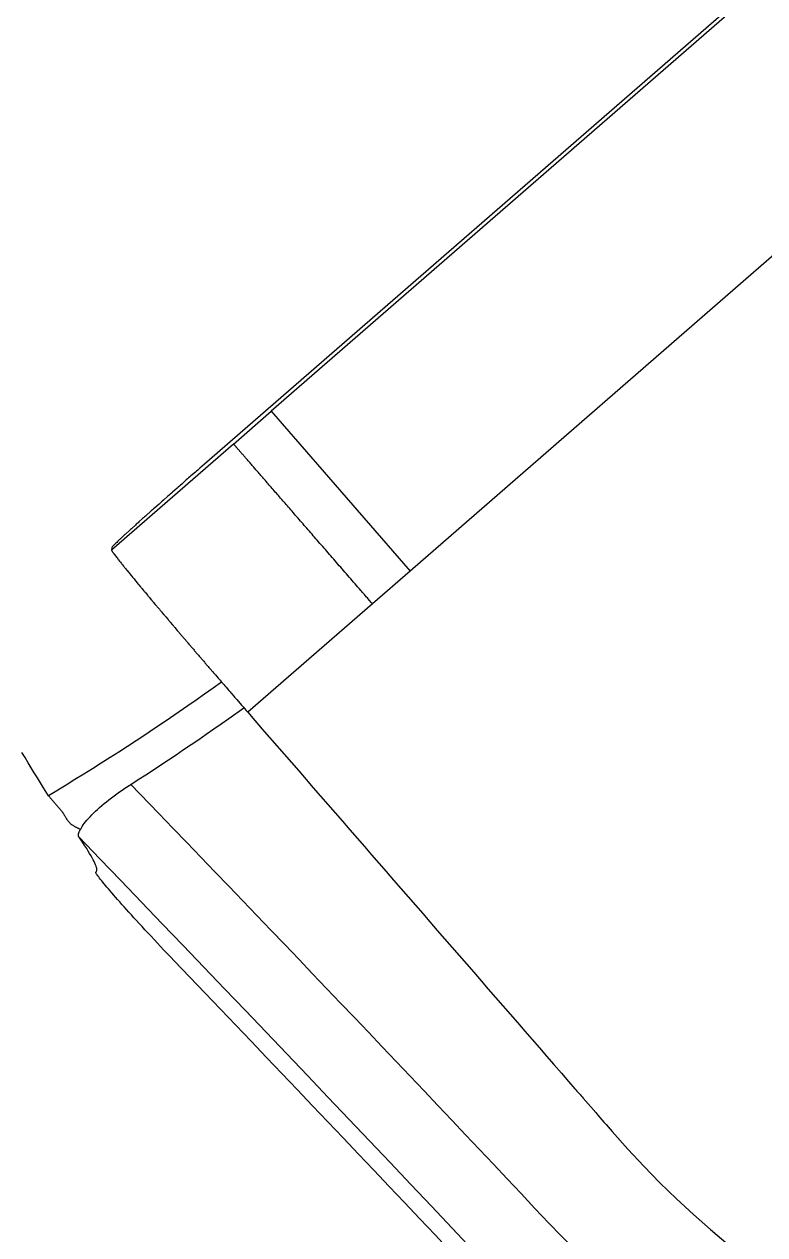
# Model space of a CAD drawing. Extents: x 527 to 614, y 487 to 635.
# Drawn here: x 594.606 to 596.094, y 513.262 to 515.693 of the extents above; entities that cross this region are included whole.
import ezdxf

# ---------------------------------------------------------------- set-up
doc = ezdxf.new("R2010")
doc.units = 0
doc.header["$MEASUREMENT"] = 0
doc.layers.add('1', color=4, linetype='Continuous')
doc.layers.add('204', color=7, linetype='Continuous')

# ---------------------------------------------------------------- blocks, each defined once
blk = doc.blocks.new('55')
at = {"layer": '204', "color": 4, "linetype": 'Continuous'}
for p, q in [((-0.838045, 0.644162), (-7.632718, -5.262357)), ((-6.263176, -4.08224), (-7.498555, -5.156138)), ((-6.270429, -4.651675), (-7.219729, -5.476889)), ((-7.574026, -5.221743), (-7.498555, -5.156138)), ((-7.49855, -5.156142), (-7.219737, -5.476888)), ((-7.574025, -5.221743), (-7.818906, -5.434615)), ((-7.818554, -5.429582), (-7.818906, -5.434615)), ((-7.219729, -5.476889), (-7.2952, -5.542495)), ((-7.2952, -5.542495), (-7.54568, -5.760233))]:
    blk.add_line(p, q, dxfattribs=at)
for points in [[(-1.239418, 0.071355, -0.00000068), (-1.274211, 0.033965)], [(-1.309005, -0.003426, -0.0000006), (-1.343799, -0.040817)], [(-1.378593, -0.078208, -0.00000051), (-1.413388, -0.1156)], [(-1.448182, -0.152991, -0.00000042), (-1.482977, -0.190382)], [(-1.517772, -0.227774, -0.00000034), (-1.552567, -0.265165)], [(-1.587362, -0.302557, -0.00000025), (-1.622158, -0.339948)], [(-1.656953, -0.37734, -0.00000016), (-1.691748, -0.414732)], [(-1.726544, -0.452123, -0.00000007), (-1.76134, -0.489515)], [(-1.865726, -0.60169, 0.00000006), (-1.900522, -0.639082)], [(-1.935318, -0.676474, 0.00000005), (-1.970113, -0.713866)], [(-2.004909, -0.751257, 0.00000005), (-2.039704, -0.788649)], [(-2.0745, -0.826041, 0.00000005), (-2.109295, -0.863433)], [(-2.144091, -0.900825, 0.00000005), (-2.178886, -0.938217)], [(-2.213682, -0.975608, 0.00000005), (-2.248478, -1.013)], [(-2.283273, -1.050392, 0.00000005), (-2.318069, -1.087784)], [(-2.352864, -1.125176, 0.00000005), (-2.38766, -1.162568)], [(-2.422455, -1.19996, 0.00000005), (-2.45725, -1.237351)], [(-2.492046, -1.274743, 0.00000005), (-2.526841, -1.312135)], [(-2.561637, -1.349527, 0.00000005), (-2.596432, -1.386919)], [(-2.631228, -1.424311, 0.00000005), (-2.666023, -1.461703)], [(-2.700818, -1.499095, 0.00000005), (-2.735614, -1.536487)], [(-2.770409, -1.573879, 0.00000005), (-2.805205, -1.611271)], [(-2.84, -1.648663, 0.00000005), (-2.874795, -1.686055)], [(-2.909591, -1.723447, 0.00000005), (-2.944386, -1.760839)], [(-2.979181, -1.798231, 0.00000005), (-3.013977, -1.835623)], [(-3.048772, -1.873015, 0.00000005), (-3.083567, -1.910407)], [(-3.118363, -1.947799, 0.00000005), (-3.153158, -1.985191)], [(-3.187953, -2.022583, 0.00000005), (-3.222749, -2.059975)], [(-3.257544, -2.097367, 0.00000005), (-3.292339, -2.134759)], [(-3.327135, -2.172151, 0.00000005), (-3.36193, -2.209543)], [(-3.396725, -2.246935, 0.00000005), (-3.43152, -2.284328)], [(-3.466316, -2.32172, 0.00000005), (-3.501111, -2.359112)], [(-3.535906, -2.396504, 0.00000005), (-3.570701, -2.433896)], [(-3.605496, -2.471288, 0.00000005), (-3.640292, -2.50868)], [(-3.675087, -2.546073, 0.00000005), (-3.709882, -2.583465)], [(-3.744677, -2.620857, 0.00000005), (-3.779472, -2.658249)], [(-3.814267, -2.695641, 0.00000005), (-3.849063, -2.733033)], [(-3.883858, -2.770426, 0.00000005), (-3.918653, -2.807818)], [(-3.953448, -2.84521, 0.00000005), (-3.988243, -2.882602)], [(-4.023038, -2.919995, 0.00000005), (-4.057833, -2.957387)], [(-4.092628, -2.994779, 0.00000005), (-4.127423, -3.032171)], [(-4.162218, -3.069564, 0.00000005), (-4.197014, -3.106956)], [(-4.231809, -3.144348, 0.00000005), (-4.266604, -3.18174)], [(-4.301399, -3.219133, 0.00000005), (-4.336194, -3.256525)], [(-4.370989, -3.293917, 0.00000005), (-4.405784, -3.33131)], [(-4.440579, -3.368702, 0.00000005), (-4.475374, -3.406094)], [(-4.510169, -3.443487, 0.00000005), (-4.544964, -3.480879)], [(-4.579759, -3.518271, 0.00000005), (-4.614554, -3.555664)], [(-4.649349, -3.593056, 0.00000005), (-4.684144, -3.630448)], [(-4.718938, -3.667841, 0.00000005), (-4.753733, -3.705233)], [(-4.788528, -3.742626, 0.00000005), (-4.823323, -3.780018)], [(-4.858118, -3.81741, 0.00000005), (-4.892913, -3.854803)], [(-4.927708, -3.892195, 0.00000006), (-4.962503, -3.929588)], [(-4.997298, -3.96698, 0.00000006), (-5.032093, -4.004373), (-5.066888, -4.041765, 0.00000006), (-5.101682, -4.079158), (-5.136476, -4.116549, 0.00000006), (-5.171272, -4.153943), (-5.206071, -4.19134, 0.00000005), (-5.240862, -4.228728), (-5.275639, -4.266101, 0.00000006), (-5.310451, -4.303513), (-5.345316, -4.340981, 0.00000005), (-5.380041, -4.378298), (-5.414557, -4.415391, 0.00000008), (-5.44963, -4.453083), (-5.485522, -4.491655, -0.00000005), (-5.51922, -4.527868), (-5.549684, -4.560606, 0.00000062), (-5.588809, -4.602653), (-5.649071, -4.667417, 0.00000318), (-5.727989, -4.752233)], [(-0.88808, 0.413868, -0.00000008), (-0.936805, 0.361503)], [(-0.98553, 0.309139, -0.00000008), (-1.034255, 0.256774)], [(-1.082979, 0.204409, -0.00000006), (-1.131704, 0.152045)], [(-1.180429, 0.09968, -0.00000004), (-1.229154, 0.047316)], [(-1.277879, -0.005049, -0.00000003), (-1.326604, -0.057414)], [(-1.667679, -0.423967, 0.00000004), (-1.716404, -0.476332)], [(-1.765129, -0.528696, 0.00000005), (-1.813854, -0.581061)], [(-1.862579, -0.633426, 0.00000006), (-1.911304, -0.685791)], [(-1.960029, -0.738156, 0.00000006), (-2.008754, -0.79052)], [(-2.057479, -0.842885, 0.00000006), (-2.106204, -0.89525)], [(-2.154929, -0.947615, 0.00000006), (-2.203654, -0.99998)], [(-2.252379, -1.052345, 0.00000006), (-2.301104, -1.10471)], [(-2.349829, -1.157075, 0.00000006), (-2.398553, -1.20944)], [(-2.447278, -1.261805, 0.00000006), (-2.496003, -1.31417)], [(-2.544728, -1.366535, 0.00000006), (-2.593453, -1.4189)], [(-2.642177, -1.471265, 0.00000006), (-2.690902, -1.52363)], [(-2.739627, -1.575995, 0.00000006), (-2.788352, -1.62836)], [(-2.837076, -1.680725, 0.00000006), (-2.885801, -1.73309)], [(-2.934526, -1.785455, 0.00000006), (-2.983251, -1.83782)], [(-3.031975, -1.890185, 0.00000006), (-3.0807, -1.94255)], [(-3.129424, -1.994915, 0.00000006), (-3.178149, -2.04728)], [(-3.226874, -2.099646, 0.00000006), (-3.275598, -2.152011)], [(-3.324323, -2.204376, 0.00000006), (-3.373047, -2.256741)], [(-3.421772, -2.309106, 0.00000006), (-3.470497, -2.361471)], [(-3.519221, -2.413837, 0.00000006), (-3.567946, -2.466202)], [(-3.61667, -2.518567, 0.00000006), (-3.665395, -2.570932)], [(-3.714119, -2.623298, 0.00000006), (-3.762844, -2.675663)], [(-3.811568, -2.728028, 0.00000006), (-3.860293, -2.780394)], [(-3.909017, -2.832759, 0.00000006), (-3.957741, -2.885124)], [(-4.006466, -2.93749, 0.00000006), (-4.05519, -2.989855)], [(-4.103915, -3.04222, 0.00000006), (-4.152639, -3.094586)], [(-4.201363, -3.146951, 0.00000006), (-4.250088, -3.199317)], [(-4.298812, -3.251682, 0.00000006), (-4.347536, -3.304048)], [(-4.39626, -3.356413, 0.00000006), (-4.444985, -3.408778)], [(-4.493709, -3.461144, 0.00000006), (-4.542433, -3.513509)], [(-4.591158, -3.565875, 0.00000006), (-4.639882, -3.61824)], [(-4.688606, -3.670606, 0.00000006), (-4.73733, -3.722972)], [(-4.786055, -3.775338, 0.00000007), (-4.834778, -3.827703)], [(-4.883501, -3.880067, 0.00000007), (-4.932227, -3.932434)], [(-4.980957, -3.984806, 0.00000006), (-5.029675, -4.037165), (-5.078374, -4.089504, 0.00000007), (-5.127123, -4.141896), (-5.175946, -4.194368, 0.00000008), (-5.224571, -4.246628), (-5.272906, -4.298575, 0.00000013), (-5.32202, -4.35136), (-5.372281, -4.405377, 0.00000015), (-5.419468, -4.456092), (-5.462129, -4.501941, 0.00000026), (-5.516918, -4.560825), (-5.601305, -4.651521, 0.00000027), (-5.711819, -4.770296)], [(-7.295199, -5.542493), (-7.298118, -5.539136, -0.00000807), (-7.301037, -5.535779), (-7.303955, -5.532422, -0.00000809), (-7.306872, -5.529067), (-7.309788, -5.525713, -0.00000495), (-7.312702, -5.522361), (-7.315614, -5.519012, -0.0000026), (-7.318523, -5.515665), (-7.32143, -5.51232, -0.00000033), (-7.324335, -5.508979), (-7.327236, -5.505642, 0.00000008), (-7.330134, -5.502309), (-7.333028, -5.49898, -0.00000002), (-7.335918, -5.495655), (-7.338803, -5.492335), (-7.341684, -5.489021), (-7.34456, -5.485712), (-7.347431, -5.48241), (-7.350297, -5.479113), (-7.353157, -5.475824), (-7.35601, -5.472541), (-7.358857, -5.469266), (-7.361697, -5.465999), (-7.36453, -5.46274), (-7.367355, -5.45949), (-7.370173, -5.456249), (-7.372982, -5.453017), (-7.375783, -5.449795), (-7.378575, -5.446583), (-7.381358, -5.443382), (-7.384131, -5.440192), (-7.386894, -5.437013), (-7.389647, -5.433846), (-7.39239, -5.430691), (-7.395121, -5.427549), (-7.397841, -5.42442), (-7.400549, -5.421305), (-7.403245, -5.418203), (-7.405929, -5.415116), (-7.408601, -5.412043), (-7.411259, -5.408985), (-7.413905, -5.405941), (-7.416536, -5.402913), (-7.419155, -5.399901), (-7.42176, -5.396905), (-7.424351, -5.393924), (-7.426927, -5.39096), (-7.429489, -5.388013), (-7.432036, -5.385083), (-7.434569, -5.382169), (-7.437086, -5.379274), (-7.439588, -5.376396), (-7.442074, -5.373536), (-7.444544, -5.370694), (-7.446998, -5.367871), (-7.449436, -5.365067), (-7.451857, -5.362282), (-7.454261, -5.359516), (-7.456648, -5.35677), (-7.459018, -5.354044), (-7.46137, -5.351338), (-7.463705, -5.348652), (-7.466021, -5.345988), (-7.468319, -5.343344), (-7.470599, -5.340722), (-7.47286, -5.33812), (-7.475102, -5.335542), (-7.477325, -5.332984), (-7.479528, -5.33045), (-7.481712, -5.327938), (-7.483875, -5.325449), (-7.486019, -5.322983), (-7.488141, -5.320541), (-7.490244, -5.318123), (-7.492325, -5.315729, 0), (-7.494385, -5.313359), (-7.496423, -5.311014), (-7.49844, -5.308694), (-7.500433, -5.306401, 0), (-7.502404, -5.304134), (-7.504352, -5.301894), (-7.506275, -5.299681), (-7.508174, -5.297496, 0), (-7.510049, -5.29534), (-7.511898, -5.293213), (-7.513722, -5.291114), (-7.515521, -5.289045), (-7.517295, -5.287004), (-7.519044, -5.284992), (-7.520768, -5.283009), (-7.522467, -5.281054), (-7.524141, -5.279129), (-7.52579, -5.277232), (-7.527413, -5.275364), (-7.529012, -5.273525), (-7.530585, -5.271716), (-7.532132, -5.269936), (-7.533654, -5.268185), (-7.53515, -5.266464), (-7.53662, -5.264773), (-7.538064, -5.263112), (-7.539482, -5.261481), (-7.540873, -5.259881), (-7.542237, -5.258311), (-7.543575, -5.256772, 0.00000001), (-7.544886, -5.255264), (-7.54617, -5.253787), (-7.547427, -5.252341), (-7.548656, -5.250927), (-7.549858, -5.249544), (-7.551032, -5.248193, 0.00000001), (-7.552179, -5.246874), (-7.553298, -5.245587), (-7.554389, -5.244332), (-7.555451, -5.243111), (-7.556485, -5.241921), (-7.557491, -5.240764, 0.00000001), (-7.558468, -5.23964), (-7.559416, -5.238549), (-7.560336, -5.237492), (-7.561225, -5.236468), (-7.562087, -5.235477), (-7.562918, -5.234521), (-7.563721, -5.233597), (-7.564493, -5.232709), (-7.565237, -5.231853), (-7.56595, -5.231033, 0.00000002), (-7.566634, -5.230245), (-7.567288, -5.229493), (-7.567913, -5.228775), (-7.568507, -5.228091, 0.00000003), (-7.569072, -5.227441), (-7.569606, -5.226827, 0.00000004), (-7.57011, -5.226248), (-7.570582, -5.225704, 0.00000003), (-7.571024, -5.225195), (-7.571435, -5.224723, 0.00000011), (-7.571815, -5.224287), (-7.572162, -5.223887, -0.00000012), (-7.572478, -5.223523), (-7.572762, -5.223197, 0.00001942), (-7.573016, -5.222904), (-7.573241, -5.222646, 0.00011075), (-7.573433, -5.222425), (-7.573593, -5.222242, 0.00035293), (-7.573738, -5.222077), (-7.573885, -5.221911, 0.00178779), (-7.574034, -5.221747)], [(-7.632709, -5.26236), (-7.641617, -5.270109, 0.00022164), (-7.650633, -5.277966), (-7.659768, -5.28594, 0.00021052), (-7.668982, -5.293998), (-7.678235, -5.302104, 0.00023106), (-7.68749, -5.310228), (-7.696709, -5.318336, 0.00024939), (-7.705853, -5.326394), (-7.714875, -5.334363, 0.00027722), (-7.723738, -5.342209), (-7.732392, -5.349889, 0.00031473), (-7.740803, -5.357373), (-7.748919, -5.364616, 0.00036745), (-7.756713, -5.371593), (-7.764135, -5.378259, 0.00044278), (-7.771166, -5.384598), (-7.777757, -5.390566, 0.00055559), (-7.783903, -5.396157), (-7.789561, -5.401333, 0.0007288), (-7.794732, -5.406093), (-7.799382, -5.410404, 0.00103342), (-7.803533, -5.414291), (-7.807164, -5.417736, 0.00154406), (-7.810259, -5.4207), (-7.812787, -5.423148, 0.00291705), (-7.814936, -5.425334), (-7.816861, -5.427491, 0.0126532), (-7.818548, -5.429586)], [(-7.8189, -5.434625), (-7.818921, -5.434818, 0.13154104), (-7.818854, -5.435112), (-7.818695, -5.435511, 0.0267791), (-7.818446, -5.436012), (-7.818103, -5.43662, 0.01034498), (-7.817669, -5.437333), (-7.817138, -5.438155, 0.00534971), (-7.816514, -5.439084), (-7.815791, -5.440124, 0.00324623), (-7.814974, -5.441273), (-7.814056, -5.442537, 0.0021689), (-7.813041, -5.443911), (-7.811925, -5.445401, 0.00154621), (-7.81071, -5.447005), (-7.809391, -5.448727, 0.0011545), (-7.807971, -5.450564), (-7.806445, -5.452522, 0.00089241), (-7.804817, -5.454598), (-7.803082, -5.456797, 0.00070859), (-7.801242, -5.459115), (-7.799292, -5.461559, 0.00057481), (-7.797237, -5.464124), (-7.79507, -5.466817, 0.00047428), (-7.792795, -5.469634), (-7.790405, -5.472583, 0.00039803), (-7.787909, -5.475654), (-7.785305, -5.478847, 0.00036175), (-7.782605, -5.482149), (-7.779807, -5.485561, 0.00032727), (-7.776918, -5.489075), (-7.773933, -5.492697, 0.00028364), (-7.770857, -5.49642), (-7.767689, -5.500247, 0.00025281), (-7.764433, -5.504173), (-7.761087, -5.508199, 0.00022655), (-7.757655, -5.512322), (-7.754135, -5.516542, 0.00020518), (-7.750532, -5.520856), (-7.746843, -5.525264, 0.0001873), (-7.743074, -5.529763), (-7.739222, -5.534354, 0.00017231), (-7.735291, -5.539032), (-7.731279, -5.5438, 0.00015963), (-7.727191, -5.548652), (-7.723025, -5.553591, 0.00014884), (-7.718786, -5.558611), (-7.71447, -5.563715, 0.00013962), (-7.710084, -5.568898), (-7.705623, -5.574162, 0.00013172), (-7.701094, -5.579501), (-7.696494, -5.584919, 0.00012491), (-7.691827, -5.590409), (-7.687092, -5.595975, 0.00011905), (-7.682292, -5.601611), (-7.677426, -5.607319, 0.00011397), (-7.672499, -5.613094), (-7.667509, -5.618937, 0.00010968), (-7.662457, -5.624848), (-7.657343, -5.630826, 0.00010559), (-7.652191, -5.636843), (-7.647022, -5.642874, 0.00010283), (-7.641842, -5.648914), (-7.636648, -5.654966, 0.00010017), (-7.631439, -5.661029), (-7.626215, -5.667105, 0.00009756), (-7.620978, -5.673192), (-7.615726, -5.679291, 0.00009507), (-7.610453, -5.685411), (-7.605153, -5.691556, 0.00009148), (-7.599858, -5.697691), (-7.594578, -5.703805, 0.00009129), (-7.58919, -5.710039), (-7.583653, -5.71644, 0.0000799), (-7.578443, -5.722461), (-7.573723, -5.727912, 0.00010882), (-7.567611, -5.734963), (-7.55813, -5.745887, 0.00008684), (-7.545675, -5.760233)], [(-7.545675, -5.760233), (-7.531034, -5.777076, 0.00000004), (-7.516393, -5.793919), (-7.501751, -5.810762, 0.00000004), (-7.48711, -5.827605), (-7.472469, -5.844448, 0.00000004), (-7.457828, -5.861291), (-7.443186, -5.878134, 0.00000004), (-7.428545, -5.894977), (-7.413904, -5.91182, 0.00000004), (-7.399263, -5.928663), (-7.384621, -5.945506, 0.00000004), (-7.36998, -5.962349), (-7.355339, -5.979192, 0.00000004), (-7.340698, -5.996035), (-7.326056, -6.012879, 0.00000004), (-7.311415, -6.029722), (-7.296774, -6.046565, 0.00000004), (-7.282133, -6.063408), (-7.267491, -6.080251, 0.00000004), (-7.25285, -6.097094), (-7.238209, -6.113937, 0.00000004), (-7.223567, -6.13078), (-7.208926, -6.147623, 0.00000004), (-7.194285, -6.164466), (-7.179644, -6.181309, 0.00000004), (-7.165002, -6.198152), (-7.150361, -6.214995, 0.00000004), (-7.13572, -6.231838), (-7.121078, -6.248681, 0.00000004), (-7.106437, -6.265524), (-7.091795, -6.282367, 0.00000004), (-7.077154, -6.29921), (-7.062513, -6.316053, 0.00000004), (-7.047872, -6.332896), (-7.033228, -6.349741, 0.00000004), (-7.018589, -6.366582), (-7.003955, -6.383417, 0.00000005), (-6.989306, -6.400268), (-6.974635, -6.417145), (-6.960023, -6.433954), (-6.945499, -6.450663, 0.00000017), (-6.930741, -6.46764), (-6.91564, -6.485012, -0.00000045), (-6.901458, -6.501326), (-6.888631, -6.516084, 0.00000273), (-6.872175, -6.535012), (-6.846865, -6.564121, 0.00001534), (-6.813738, -6.602216)]]:
    blk.add_lwpolyline(points, format="xyb", dxfattribs=at)
blk.add_arc((-5.356541, -5.334711), 1.931332, 221.0175, 306.39584, dxfattribs=at)
blk = doc.blocks.new('VANGUARD')
at = {"layer": '1', "color": 3, "linetype": 'Continuous'}
for points in [[(67.7545, 9.117), (67.7448, 9.133), (67.7386, 9.143), (67.7325, 9.1531), (67.7263, 9.1632), (67.7201, 9.1733), (67.7139, 9.1834), (67.7077, 9.1935), (67.7015, 9.2036)], [(68.1022, 9.3452), (68.0853, 9.3331), (68.0683, 9.3211), (68.0513, 9.3091), (68.0342, 9.2973), (68.0171, 9.2855), (67.9999, 9.2737), (67.9827, 9.2621), (67.9654, 9.2505), (67.9481, 9.2389), (67.9307, 9.2275), (67.9133, 9.2161), (67.8959, 9.2048), (67.8784, 9.1936), (67.8608, 9.1824), (67.8432, 9.1713), (67.8256, 9.1603), (67.8079, 9.1494), (67.7901, 9.1385), (67.7545, 9.117)], [(67.9198, 9.1397), (67.935, 9.1495), (67.9502, 9.1593), (67.9654, 9.1692), (67.9805, 9.1792), (67.9957, 9.1893), (68.0109, 9.1994), (68.026, 9.2096), (68.0411, 9.2199), (68.0563, 9.2302), (68.0714, 9.2407), (68.0865, 9.2512), (68.1015, 9.2617), (68.1166, 9.2723), (68.1467, 9.2938)], [(67.8194, 9.0498), (67.8208, 9.0526), (67.8225, 9.0555), (67.8245, 9.0585), (67.8267, 9.0616), (67.8292, 9.0648), (67.8319, 9.068), (67.8349, 9.0714), (67.8381, 9.0749), (67.8415, 9.0784), (67.8452, 9.0821), (67.849, 9.0858), (67.8531, 9.0896), (67.8574, 9.0934), (67.8618, 9.0973), (67.8664, 9.1012), (67.8712, 9.1051), (67.8761, 9.109), (67.8812, 9.113), (67.8864, 9.1169), (67.8917, 9.1208), (67.8972, 9.1247), (67.9027, 9.1285), (67.9083, 9.1323), (67.9198, 9.1397)], [(68.7594, 8.2592), (68.7316, 8.2887), (68.7038, 8.3182), (68.676, 8.3477), (68.6482, 8.3772), (68.6203, 8.4067), (68.5924, 8.4362), (68.5646, 8.4656), (68.5367, 8.4951), (68.5088, 8.5245), (68.4809, 8.5539), (68.4529, 8.5833), (68.425, 8.6127), (68.397, 8.6421), (68.3691, 8.6715), (68.3411, 8.7008), (68.3131, 8.7302), (68.2851, 8.7595), (68.2571, 8.7888), (68.229, 8.8182), (68.201, 8.8474), (68.1729, 8.8767), (68.1448, 8.906), (68.1168, 8.9353), (68.0887, 8.9645), (68.0605, 8.9937), (68.0324, 9.023), (68.0043, 9.0522), (67.9761, 9.0814), (67.9198, 9.1397)], [(67.7545, 9.117), (67.7552, 9.1162), (67.7559, 9.1154), (67.7565, 9.1146), (67.7572, 9.1139), (67.7579, 9.1131), (67.7586, 9.1123), (67.7593, 9.1115), (67.7599, 9.1107), (67.7606, 9.1099), (67.7613, 9.1092), (67.762, 9.1084), (67.7626, 9.1076), (67.7633, 9.1068), (67.764, 9.106), (67.7646, 9.1052), (67.7653, 9.1044), (67.7659, 9.1036), (67.7666, 9.1028), (67.7673, 9.1021), (67.7679, 9.1013), (67.7686, 9.1005), (67.7693, 9.0997), (67.77, 9.0989), (67.7706, 9.0982), (67.7713, 9.0974), (67.772, 9.0966), (67.7727, 9.0959), (67.7734, 9.0951), (67.7741, 9.0943), (67.7748, 9.0936), (67.7755, 9.0928), (67.7762, 9.092), (67.7769, 9.0913), (67.7775, 9.0905), (67.7782, 9.0897), (67.7789, 9.0889), (67.7795, 9.0881), (67.7802, 9.0873), (67.7808, 9.0866), (67.7815, 9.0857), (67.7821, 9.0849), (67.7827, 9.0841), (67.7833, 9.0833), (67.7838, 9.0825), (67.7844, 9.0816), (67.785, 9.0808), (67.7855, 9.0799), (67.786, 9.079), (67.7865, 9.0782), (67.787, 9.0773), (67.7875, 9.0764), (67.788, 9.0755), (67.7885, 9.0747), (67.789, 9.0738), (67.7895, 9.0729), (67.7901, 9.072), (67.7906, 9.0712), (67.7911, 9.0703), (67.7917, 9.0695), (67.7923, 9.0686), (67.7929, 9.0678), (67.7935, 9.067), (67.7941, 9.0662), (67.7947, 9.0654), (67.7954, 9.0646), (67.7961, 9.0638), (67.7968, 9.0631), (67.7976, 9.0623), (67.7983, 9.0616), (67.7991, 9.0609), (67.8, 9.0602), (67.8008, 9.0596), (67.8017, 9.0589), (67.8026, 9.0583), (67.8035, 9.0577), (67.8045, 9.057), (67.8054, 9.0565), (67.8064, 9.0559), (67.8074, 9.0553), (67.8084, 9.0547), (67.8094, 9.0542), (67.8104, 9.0536), (67.8115, 9.0531), (67.8126, 9.0526), (67.8137, 9.0521), (67.8147, 9.0516), (67.8159, 9.0512), (67.817, 9.0507), (67.8194, 9.0498)], [(67.816, 9.0337), (67.8157, 9.0342), (67.8154, 9.0348), (67.8152, 9.0354), (67.815, 9.036), (67.8149, 9.0366), (67.8148, 9.0373), (67.8148, 9.038), (67.8148, 9.0388), (67.8149, 9.0396), (67.8151, 9.0404), (67.8152, 9.0412), (67.8155, 9.0421), (67.8158, 9.0429), (67.8161, 9.0439), (67.8165, 9.0448), (67.817, 9.0457), (67.8175, 9.0467), (67.818, 9.0477), (67.8194, 9.0498)], [(67.816, 9.0337), (67.8578, 8.9903), (67.8997, 8.947), (67.9415, 8.9035), (67.9832, 8.8601), (68.025, 8.8166), (68.0667, 8.7731), (68.1084, 8.7296), (68.1501, 8.686), (68.1917, 8.6425), (68.2333, 8.5988), (68.2749, 8.5552), (68.3165, 8.5115), (68.358, 8.4679), (68.3995, 8.4241), (68.4409, 8.3804), (68.4824, 8.3366), (68.5238, 8.2928), (68.5651, 8.249), (68.6478, 8.1612)], [(67.85, 8.9634), (67.8508, 8.9643), (67.8514, 8.9655), (67.8517, 8.967), (67.8517, 8.9688), (67.8515, 8.9708), (67.851, 8.9731), (67.8502, 8.9756), (67.8492, 8.9784), (67.8479, 8.9815), (67.8463, 8.9849), (67.8445, 8.9885), (67.8424, 8.9925), (67.8401, 8.9966), (67.8374, 9.0011), (67.8345, 9.0059), (67.8314, 9.0109), (67.8279, 9.0162), (67.8242, 9.0217), (67.816, 9.0337)], [(68.0073, 8.7855), (68.0003, 8.7928), (67.9933, 8.8001), (67.9865, 8.8073), (67.9798, 8.8144), (67.9733, 8.8213), (67.9668, 8.8282), (67.9606, 8.8349), (67.9544, 8.8415), (67.9485, 8.848), (67.9427, 8.8542), (67.9371, 8.8604), (67.9316, 8.8663), (67.9263, 8.8721), (67.9212, 8.8778), (67.9162, 8.8833), (67.9114, 8.8887), (67.9067, 8.8939), (67.9022, 8.899), (67.8978, 8.9039), (67.8936, 8.9086), (67.8896, 8.9132), (67.8858, 8.9176), (67.8821, 8.9219), (67.8786, 8.9259), (67.8753, 8.9298), (67.8722, 8.9334), (67.8693, 8.9369), (67.8666, 8.9402), (67.864, 8.9434), (67.8616, 8.9463), (67.8593, 8.9491), (67.8573, 8.9518), (67.8555, 8.9541), (67.8539, 8.9563), (67.8525, 8.9582), (67.8514, 8.9598), (67.8506, 8.9612), (67.8501, 8.9622), (67.85, 8.9634)], [(68.6228, 8.1377), (68.5922, 8.1702), (68.5616, 8.2028), (68.5309, 8.2353), (68.5002, 8.2677), (68.4696, 8.3002), (68.4388, 8.3327), (68.4081, 8.3651), (68.3774, 8.3975), (68.3466, 8.43), (68.3159, 8.4624), (68.2851, 8.4947), (68.2543, 8.5271), (68.2235, 8.5595), (68.1926, 8.5918), (68.1618, 8.6241), (68.1309, 8.6564), (68.1, 8.6887), (68.0691, 8.721), (68.0073, 8.7855)], [(68.8343, 8.1819), (68.7594, 8.2592)]]:
    blk.add_lwpolyline(points, dxfattribs=at)
at = {"layer": '1'}
blk.add_blockref('55', (75.7004, 15.0449), dxfattribs=at)

msp = doc.modelspace()

# ---------------------------------------------------------------- block references
at = {"layer": '1'}
msp.add_blockref('VANGUARD', (526.9005, 505.0267), dxfattribs=at)

doc.saveas('drawing.dxf')
